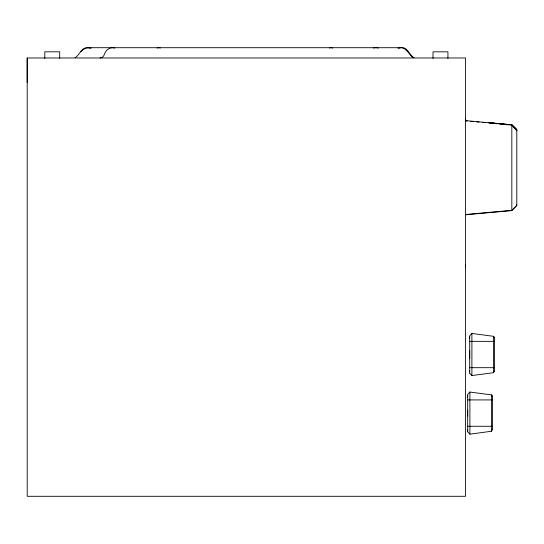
<?xml version="1.0" encoding="UTF-8"?>
<svg xmlns="http://www.w3.org/2000/svg" width="544" height="544" viewBox="0 0 544 544"><rect width="100%" height="100%" fill="white"/><g stroke="black" fill="none" stroke-linecap="round" stroke-linejoin="round"><path stroke-width="0.82" d="M27.2 82.627L27.2 57.977L465.521 57.977L465.521 496.298L27.2 496.298L27.2 57.977M467.684 430.066L467.684 429.529M467.684 396.889L467.684 431.759M467.684 416.017L467.684 410.176M467.684 395.835L467.684 394.434L469.894 392.034L491.484 394.896L492.3 396.263M469.69 371.484L469.69 370.947M469.69 338.307L469.69 373.17M469.69 358.686L469.69 350.336M469.69 337.246L469.69 335.852L471.9 333.452L493.49 336.308L494.306 337.681M469.894 392.054L469.894 434.139M471.9 333.472L471.9 375.55L493.49 372.715L494.299 371.341M492.49 396.263L491.484 394.896L491.484 431.263L469.894 434.16L467.684 431.78M492.49 429.631L492.49 396.331M494.496 337.681L493.49 336.308L493.49 372.681M494.496 371.192L494.496 337.749M465.521 118.714L465.392 120.455M516.8 131.417L516.8 205.414L512.264 210.181M491.484 431.297L492.293 429.93M512.264 209.902L516.569 205.693L516.562 204.585M80.879 51.632L83.246 49.436M75.031 57.739C80.016 55.094 81.022 46.934 88.21 47.702L400.887 47.702C408.075 46.934 409.081 55.094 414.066 57.739M83.953 49.11L85.367 48.443M397.943 48.096C405.919 45.342 408.218 54.495 413.297 57.739M398.711 48.096L400.887 47.702M86.081 48.117L88.958 47.702L91.134 48.096M465.637 214.506L511.829 210.331M465.637 214.785L511.829 210.61L511.829 124.794L488.315 122.652M469.69 341.34L494.496 341.34M469.69 367.683L494.496 367.683M467.684 399.922L492.49 399.922M467.684 426.272L492.49 426.272M465.637 120.612L511.829 124.896L516.569 129.547A0.775 0.775 0 0 1 516.555 130.614M465.637 120.877L467.316 121.026M470.676 121.332L473.198 121.557M476.558 121.863L479.074 122.094M482.433 122.393L485.799 122.699M494.197 123.461L497.134 123.726L494.197 123.488M503.01 124.256L500.072 123.991L503.01 124.324M505.954 124.522L508.892 124.787M505.954 124.61L507.423 124.746M88.21 47.702L90.386 48.096M511.829 124.78L516.569 129.418M511.829 125.052L516.569 129.69A0.768 0.768 0 0 1 516.562 130.798M511.829 125.168L513.611 126.915M514.495 127.786L516.569 129.819A0.775 0.775 0 0 1 516.555 130.934M469.69 373.198L471.9 375.571M516.562 204.864L516.8 205.414M465.392 265.139L465.521 266.88M488.315 122.604L511.829 124.957L516.569 129.608A0.775 0.775 0 0 1 516.555 130.716M469.69 336.981L469.69 338.545M467.684 395.563L467.684 397.127M447.93 58.392L447.93 51.816L433.017 51.816L433.017 58.392M59.704 58.392L59.704 51.816L44.792 51.816L44.792 58.392M114.825 48.083A10.302 8.697 90 0 0 104.346 54.386A5.508 4.644 -90 0 1 100.008 57.977M373.504 48.083A10.302 8.697 90 0 1 378.27 48.117M329.596 48.083A10.302 5.692 -90 0 1 332.71 48.117M157.128 48.117A10.302 5.692 -90 0 1 160.249 48.083M491.252 123.189L489.784 123.06L491.252 123.209"/></g></svg>
